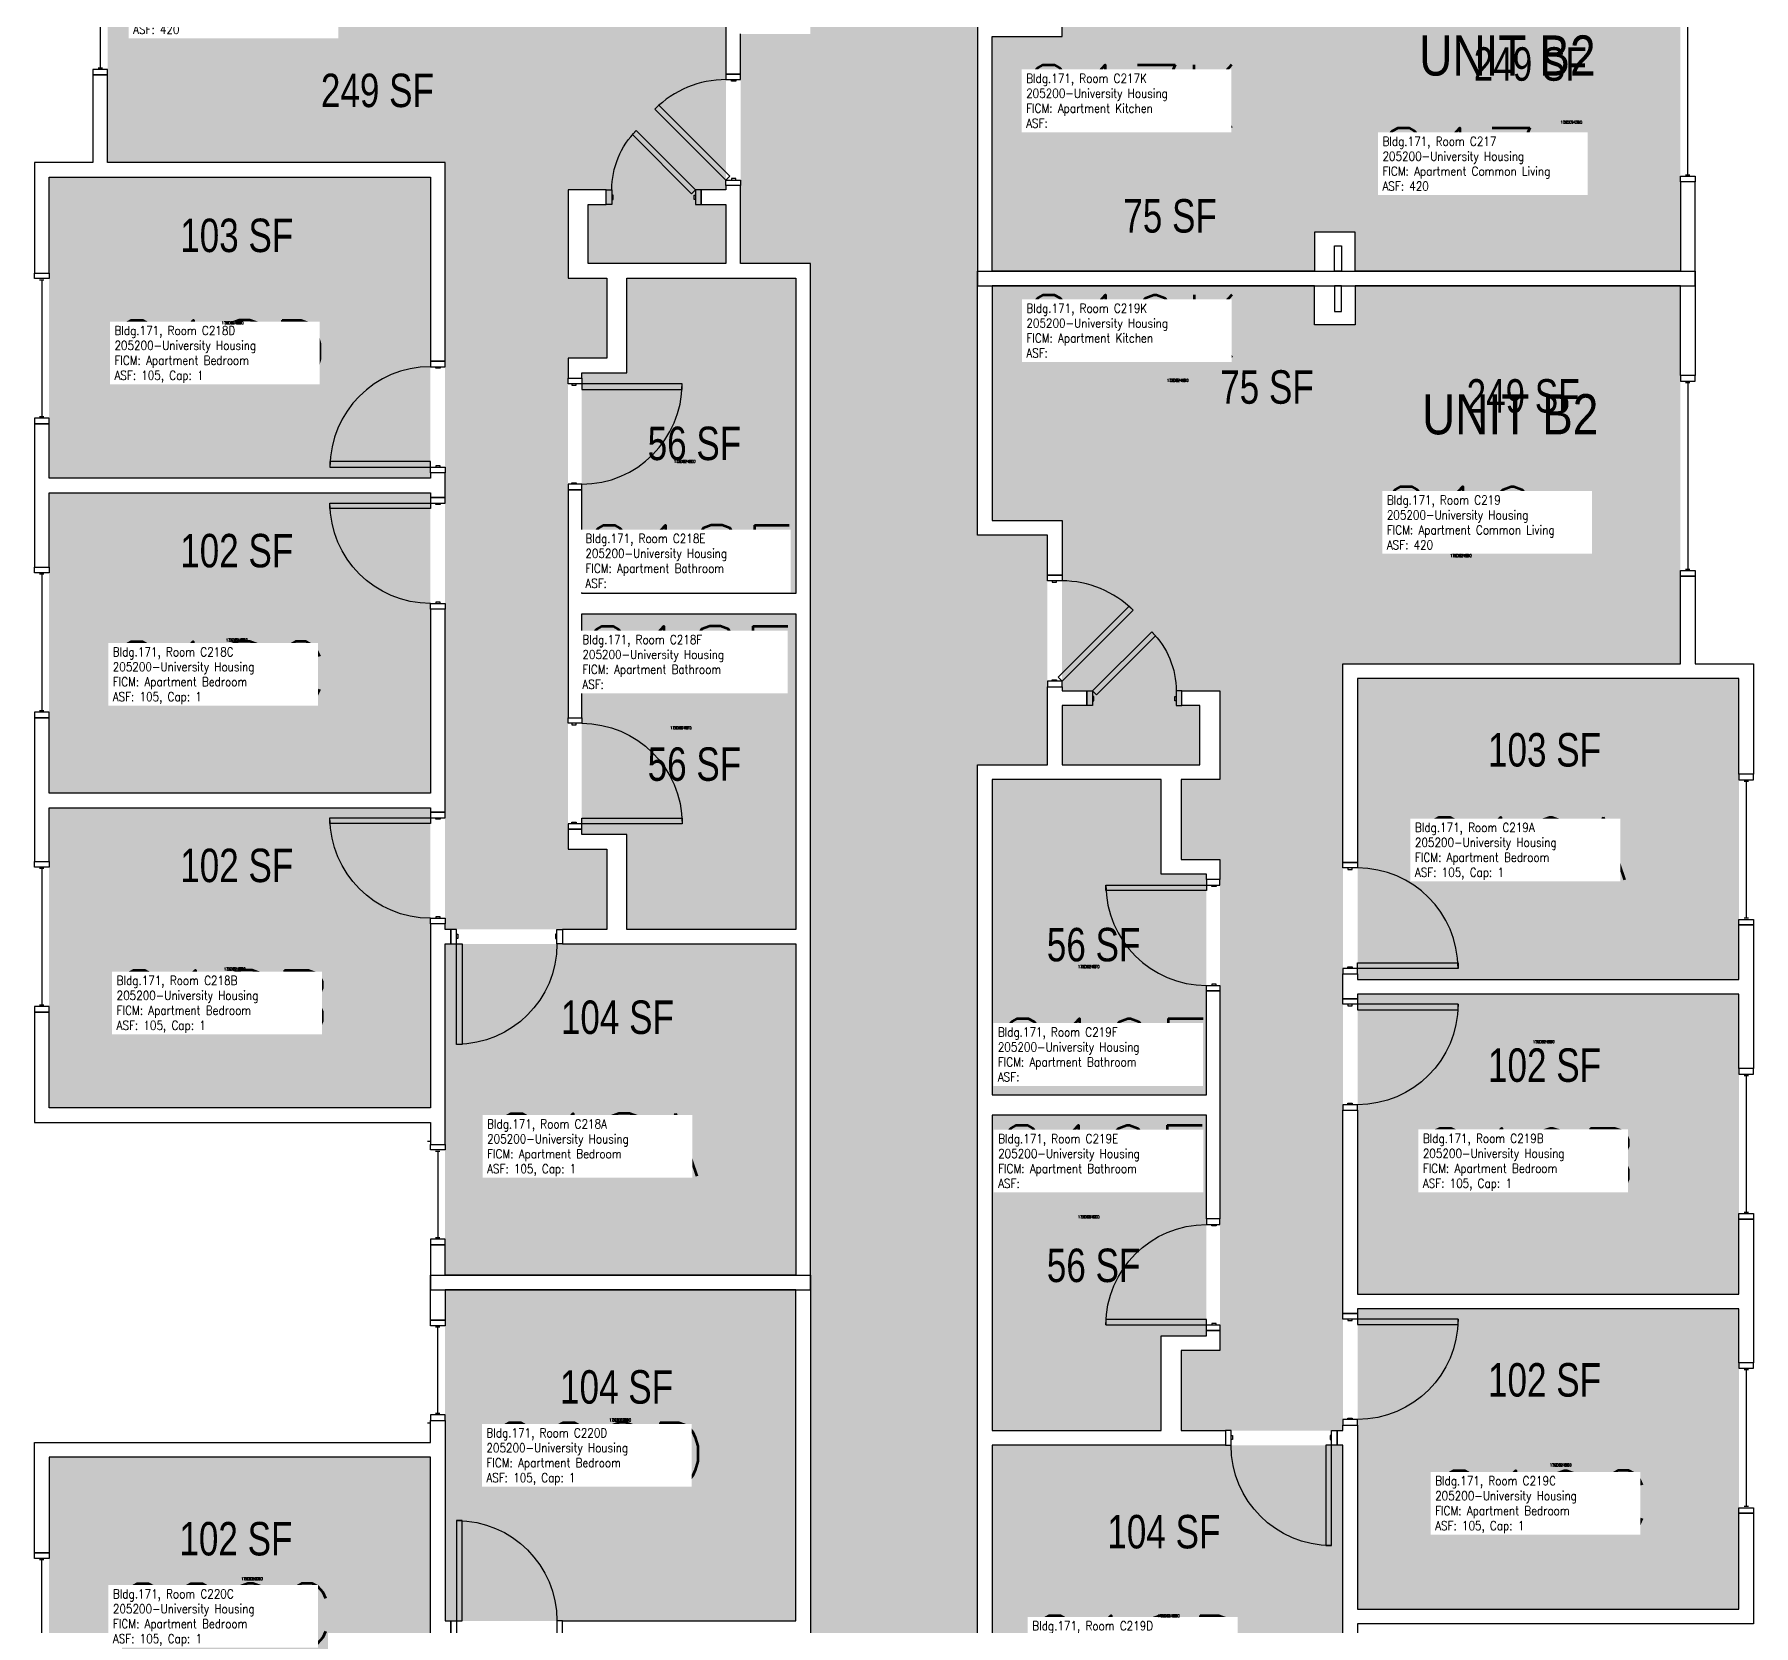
# Model space of a CAD drawing. Header units: inches. Extents: x 56 to 3925, y -1092 to 1472.
# Drawn here: x 3308 to 3925, y 444 to 1015 of the extents above; entities that cross this region are included whole.
import ezdxf
from ezdxf.enums import TextEntityAlignment as Align

# ---------------------------------------------------------------- set-up
doc = ezdxf.new("R2010")
doc.units = ezdxf.units.IN
doc.header["$LTSCALE"] = 48
doc.header["$MEASUREMENT"] = 0
for name, color, linetype in [('A-DOOR', 2, 'Continuous'), ('A-GLAZ', 1, 'Continuous'), ('A-IDEN-RNUM', 7, 'Continuous'), ('A-IDEN-SNUM', 4, 'Continuous'), ('A-IDEN-VNUM', 4, 'Continuous'), ('A-MISC', 1, 'Continuous'), ('A-WALL', 5, 'Continuous'), ('AREA-TEXT', 3, 'Continuous'), ('Rooms-Category-Color', 7, 'Continuous'), ('Rooms-College-Color', 7, 'Continuous'), ('Rooms-Department-Color', 7, 'Continuous'), ('Rooms-Division-Color', 7, 'Continuous'), ('Rooms-Information', 7, 'Continuous')]:
    doc.layers.add(name, color=color, linetype=linetype)
doc.styles.add('AREA', font='arial.ttf', dxfattribs={"width": 0.75, "height": 12})
doc.styles.add('ROOMSNUMBER', font='txt.shx', dxfattribs={"height": 0.03})
doc.styles.add('ROOMVNUMBER', font='simplex.shx', dxfattribs={"width": 0.85})
doc.styles.get("Standard").update_dxf_attribs({"font": 'ARIALN.TTF'})

msp = doc.modelspace()

# ---------------------------------------------------------------- hatches: boundary and pattern name
h = msp.add_hatch()
h.set_pattern_fill('ANSI31', color=256, angle=90, style=0)
h.set_pattern_definition([(135, (2935.29632, 505.40573), (-0.088388348, -0.088388348), [])])
h.paths.add_polyline_path([(3519.25, 836.88), (3519.25, 895.61), (3528.46, 895.61), (3528.46, 836.88)], flags=9)
h = msp.add_hatch()
h.set_pattern_fill('ANSI31', color=256, style=0)
h.set_pattern_definition([(45, (4297.48303, 325.65573), (0.088388348, -0.088388348), [])])
h.paths.add_polyline_path([(3713.53, 657.13), (3713.53, 715.86), (3704.32, 715.86), (3704.32, 657.13)], flags=9)
at = {"layer": 'Rooms-Category-Color', "true_color": 0x728ef3}
for points in [[(3781.76, 929.89), (3781.76, 1014.03), (3676.64, 1014.03), (3676.64, 1075.16), (3685.59, 1075.16), (3685.59, 1080.41), (3676.64, 1080.41), (3676.64, 1101.6), (3726.01, 1101.6), (3726.01, 1080.41), (3719.59, 1080.41), (3719.59, 1075.16), (3733.26, 1075.16), (3733.26, 1106.85), (3719.39, 1106.85), (3719.39, 1135.6), (3733.26, 1135.6), (3733.26, 1311.64), (3719.39, 1311.64), (3719.39, 1340.39), (3777.39, 1340.39), (3777.39, 1065.39), (3898.39, 1065.39), (3898.39, 929.89)], [(3451.01, 1104.39), (3451.01, 1020.24), (3556.14, 1020.24), (3556.14, 959.12), (3547.19, 959.12), (3547.19, 953.87), (3556.14, 953.87), (3556.14, 932.67), (3506.76, 932.67), (3506.76, 953.87), (3513.19, 953.87), (3513.19, 959.12), (3499.51, 959.12), (3499.51, 927.42), (3513.39, 927.42), (3513.39, 898.67), (3499.51, 898.67), (3499.51, 722.64), (3513.39, 722.64), (3513.39, 693.89), (3455.39, 693.89), (3455.39, 968.89), (3334.39, 968.89), (3334.39, 1104.39)], [(3651.64, 1014.03), (3781.76, 1014.03), (3781.76, 943.89), (3767.14, 943.89), (3767.14, 929.89), (3651.64, 929.89)], [(3313.39, 963.64), (3313.39, 855.64), (3450.14, 855.64), (3450.14, 963.64)], [(3581.14, 814.28), (3504.39, 814.28), (3504.39, 893.42), (3520.64, 893.42), (3520.64, 927.42), (3581.14, 927.42)], [(3651.64, 840.49), (3781.76, 840.49), (3781.76, 910.64), (3767.14, 910.64), (3767.14, 924.64), (3651.64, 924.64)], [(3781.76, 924.64), (3781.76, 840.49), (3676.64, 840.49), (3676.64, 779.37), (3685.59, 779.37), (3685.59, 774.12), (3676.64, 774.12), (3676.64, 752.92), (3726.01, 752.92), (3726.01, 774.12), (3719.59, 774.12), (3719.59, 779.37), (3733.26, 779.37), (3733.26, 747.67), (3719.39, 747.67), (3719.39, 718.92), (3733.26, 718.92), (3733.26, 542.89), (3719.39, 542.89), (3719.39, 514.14), (3777.39, 514.14), (3777.39, 789.14), (3898.39, 789.14), (3898.39, 924.64)], [(3450.14, 742.76), (3313.39, 742.76), (3313.39, 850.39), (3450.14, 850.39)], [(3581.14, 693.89), (3520.64, 693.89), (3520.64, 727.89), (3504.39, 727.89), (3504.39, 807.03), (3581.14, 807.03)], [(3919.39, 783.89), (3919.39, 675.89), (3782.64, 675.89), (3782.64, 783.89)], [(3651.64, 634.53), (3728.39, 634.53), (3728.39, 713.67), (3712.14, 713.67), (3712.14, 747.67), (3651.64, 747.67)], [(3450.14, 629.89), (3313.39, 629.89), (3313.39, 737.51), (3450.14, 737.51)], [(3581.14, 569.89), (3455.39, 569.89), (3455.39, 688.64), (3581.14, 688.64)], [(3919.39, 563.01), (3782.64, 563.01), (3782.64, 670.64), (3919.39, 670.64)], [(3651.64, 514.14), (3712.14, 514.14), (3712.14, 548.14), (3728.39, 548.14), (3728.39, 627.28), (3651.64, 627.28)], [(3581.14, 564.64), (3455.39, 564.64), (3455.39, 445.89), (3581.14, 445.89)], [(3782.64, 450.14), (3919.39, 450.14), (3919.39, 557.76), (3782.64, 557.76)], [(3651.64, 390.14), (3777.39, 390.14), (3777.39, 508.89), (3651.64, 508.89)], [(3450.14, 504.64), (3313.39, 504.64), (3313.39, 397.01), (3450.14, 397.01)]]:
    msp.add_hatch(color=171, dxfattribs=at).paths.add_polyline_path(points)
at = {"layer": 'Rooms-Category-Color', "true_color": 0xadadad}
msp.add_hatch(color=253, dxfattribs=at).paths.add_polyline_path([(3586.39, 1019.28), (3646.39, 1019.28), (3646.39, 835.24), (3671.39, 835.24), (3671.39, 752.92), (3646.39, 752.92), (3646.39, 22.1), (3671.39, 22.1), (3671.39, -60.22), (3646.39, -60.22), (3646.39, -248.61), (3586.39, -248.61), (3586.39, -215.61), (3587.01, -215.61), (3587.01, -44.24), (3586.39, -44.24), (3586.39, 119.53), (3561.39, 119.53), (3561.39, 201.85), (3586.39, 201.85), (3586.39, 932.67), (3561.39, 932.67), (3561.39, 1014.99), (3586.39, 1014.99)])
at = {"layer": 'Rooms-College-Color', "true_color": 0xadadad}
for points in [[(3781.76, 929.89), (3781.76, 1014.03), (3676.64, 1014.03), (3676.64, 1075.16), (3685.59, 1075.16), (3685.59, 1080.41), (3676.64, 1080.41), (3676.64, 1101.6), (3726.01, 1101.6), (3726.01, 1080.41), (3719.59, 1080.41), (3719.59, 1075.16), (3733.26, 1075.16), (3733.26, 1106.85), (3719.39, 1106.85), (3719.39, 1135.6), (3733.26, 1135.6), (3733.26, 1311.64), (3719.39, 1311.64), (3719.39, 1340.39), (3777.39, 1340.39), (3777.39, 1065.39), (3898.39, 1065.39), (3898.39, 929.89)], [(3451.01, 1104.39), (3451.01, 1020.24), (3556.14, 1020.24), (3556.14, 959.12), (3547.19, 959.12), (3547.19, 953.87), (3556.14, 953.87), (3556.14, 932.67), (3506.76, 932.67), (3506.76, 953.87), (3513.19, 953.87), (3513.19, 959.12), (3499.51, 959.12), (3499.51, 927.42), (3513.39, 927.42), (3513.39, 898.67), (3499.51, 898.67), (3499.51, 722.64), (3513.39, 722.64), (3513.39, 693.89), (3455.39, 693.89), (3455.39, 968.89), (3334.39, 968.89), (3334.39, 1104.39)], [(3586.39, 1019.28), (3646.39, 1019.28), (3646.39, 835.24), (3671.39, 835.24), (3671.39, 752.92), (3646.39, 752.92), (3646.39, 22.1), (3671.39, 22.1), (3671.39, -60.22), (3646.39, -60.22), (3646.39, -248.61), (3586.39, -248.61), (3586.39, -215.61), (3587.01, -215.61), (3587.01, -44.24), (3586.39, -44.24), (3586.39, 119.53), (3561.39, 119.53), (3561.39, 201.85), (3586.39, 201.85), (3586.39, 932.67), (3561.39, 932.67), (3561.39, 1014.99), (3586.39, 1014.99)], [(3651.64, 1014.03), (3781.76, 1014.03), (3781.76, 943.89), (3767.14, 943.89), (3767.14, 929.89), (3651.64, 929.89)], [(3313.39, 963.64), (3313.39, 855.64), (3450.14, 855.64), (3450.14, 963.64)], [(3581.14, 814.28), (3504.39, 814.28), (3504.39, 893.42), (3520.64, 893.42), (3520.64, 927.42), (3581.14, 927.42)], [(3651.64, 840.49), (3781.76, 840.49), (3781.76, 910.64), (3767.14, 910.64), (3767.14, 924.64), (3651.64, 924.64)], [(3781.76, 924.64), (3781.76, 840.49), (3676.64, 840.49), (3676.64, 779.37), (3685.59, 779.37), (3685.59, 774.12), (3676.64, 774.12), (3676.64, 752.92), (3726.01, 752.92), (3726.01, 774.12), (3719.59, 774.12), (3719.59, 779.37), (3733.26, 779.37), (3733.26, 747.67), (3719.39, 747.67), (3719.39, 718.92), (3733.26, 718.92), (3733.26, 542.89), (3719.39, 542.89), (3719.39, 514.14), (3777.39, 514.14), (3777.39, 789.14), (3898.39, 789.14), (3898.39, 924.64)], [(3450.14, 742.76), (3313.39, 742.76), (3313.39, 850.39), (3450.14, 850.39)], [(3581.14, 693.89), (3520.64, 693.89), (3520.64, 727.89), (3504.39, 727.89), (3504.39, 807.03), (3581.14, 807.03)], [(3919.39, 783.89), (3919.39, 675.89), (3782.64, 675.89), (3782.64, 783.89)], [(3651.64, 634.53), (3728.39, 634.53), (3728.39, 713.67), (3712.14, 713.67), (3712.14, 747.67), (3651.64, 747.67)], [(3450.14, 629.89), (3313.39, 629.89), (3313.39, 737.51), (3450.14, 737.51)], [(3581.14, 569.89), (3455.39, 569.89), (3455.39, 688.64), (3581.14, 688.64)], [(3919.39, 563.01), (3782.64, 563.01), (3782.64, 670.64), (3919.39, 670.64)], [(3651.64, 514.14), (3712.14, 514.14), (3712.14, 548.14), (3728.39, 548.14), (3728.39, 627.28), (3651.64, 627.28)], [(3581.14, 564.64), (3455.39, 564.64), (3455.39, 445.89), (3581.14, 445.89)], [(3782.64, 450.14), (3919.39, 450.14), (3919.39, 557.76), (3782.64, 557.76)], [(3651.64, 390.14), (3777.39, 390.14), (3777.39, 508.89), (3651.64, 508.89)], [(3450.14, 504.64), (3313.39, 504.64), (3313.39, 397.01), (3450.14, 397.01)]]:
    msp.add_hatch(color=253, dxfattribs=at).paths.add_polyline_path(points)
at = {"layer": 'Rooms-Department-Color', "true_color": 0x604aed}
for points in [[(3781.76, 929.89), (3781.76, 1014.03), (3676.64, 1014.03), (3676.64, 1075.16), (3685.59, 1075.16), (3685.59, 1080.41), (3676.64, 1080.41), (3676.64, 1101.6), (3726.01, 1101.6), (3726.01, 1080.41), (3719.59, 1080.41), (3719.59, 1075.16), (3733.26, 1075.16), (3733.26, 1106.85), (3719.39, 1106.85), (3719.39, 1135.6), (3733.26, 1135.6), (3733.26, 1311.64), (3719.39, 1311.64), (3719.39, 1340.39), (3777.39, 1340.39), (3777.39, 1065.39), (3898.39, 1065.39), (3898.39, 929.89)], [(3451.01, 1104.39), (3451.01, 1020.24), (3556.14, 1020.24), (3556.14, 959.12), (3547.19, 959.12), (3547.19, 953.87), (3556.14, 953.87), (3556.14, 932.67), (3506.76, 932.67), (3506.76, 953.87), (3513.19, 953.87), (3513.19, 959.12), (3499.51, 959.12), (3499.51, 927.42), (3513.39, 927.42), (3513.39, 898.67), (3499.51, 898.67), (3499.51, 722.64), (3513.39, 722.64), (3513.39, 693.89), (3455.39, 693.89), (3455.39, 968.89), (3334.39, 968.89), (3334.39, 1104.39)], [(3651.64, 1014.03), (3781.76, 1014.03), (3781.76, 943.89), (3767.14, 943.89), (3767.14, 929.89), (3651.64, 929.89)], [(3313.39, 963.64), (3313.39, 855.64), (3450.14, 855.64), (3450.14, 963.64)], [(3581.14, 814.28), (3504.39, 814.28), (3504.39, 893.42), (3520.64, 893.42), (3520.64, 927.42), (3581.14, 927.42)], [(3651.64, 840.49), (3781.76, 840.49), (3781.76, 910.64), (3767.14, 910.64), (3767.14, 924.64), (3651.64, 924.64)], [(3781.76, 924.64), (3781.76, 840.49), (3676.64, 840.49), (3676.64, 779.37), (3685.59, 779.37), (3685.59, 774.12), (3676.64, 774.12), (3676.64, 752.92), (3726.01, 752.92), (3726.01, 774.12), (3719.59, 774.12), (3719.59, 779.37), (3733.26, 779.37), (3733.26, 747.67), (3719.39, 747.67), (3719.39, 718.92), (3733.26, 718.92), (3733.26, 542.89), (3719.39, 542.89), (3719.39, 514.14), (3777.39, 514.14), (3777.39, 789.14), (3898.39, 789.14), (3898.39, 924.64)], [(3450.14, 742.76), (3313.39, 742.76), (3313.39, 850.39), (3450.14, 850.39)], [(3581.14, 693.89), (3520.64, 693.89), (3520.64, 727.89), (3504.39, 727.89), (3504.39, 807.03), (3581.14, 807.03)], [(3919.39, 783.89), (3919.39, 675.89), (3782.64, 675.89), (3782.64, 783.89)], [(3651.64, 634.53), (3728.39, 634.53), (3728.39, 713.67), (3712.14, 713.67), (3712.14, 747.67), (3651.64, 747.67)], [(3450.14, 629.89), (3313.39, 629.89), (3313.39, 737.51), (3450.14, 737.51)], [(3581.14, 569.89), (3455.39, 569.89), (3455.39, 688.64), (3581.14, 688.64)], [(3919.39, 563.01), (3782.64, 563.01), (3782.64, 670.64), (3919.39, 670.64)], [(3651.64, 514.14), (3712.14, 514.14), (3712.14, 548.14), (3728.39, 548.14), (3728.39, 627.28), (3651.64, 627.28)], [(3581.14, 564.64), (3455.39, 564.64), (3455.39, 445.89), (3581.14, 445.89)], [(3782.64, 450.14), (3919.39, 450.14), (3919.39, 557.76), (3782.64, 557.76)], [(3651.64, 390.14), (3777.39, 390.14), (3777.39, 508.89), (3651.64, 508.89)], [(3450.14, 504.64), (3313.39, 504.64), (3313.39, 397.01), (3450.14, 397.01)]]:
    msp.add_hatch(color=173, dxfattribs=at).paths.add_polyline_path(points)
at = {"layer": 'Rooms-Department-Color', "true_color": 0xacacac}
msp.add_hatch(color=253, dxfattribs=at).paths.add_polyline_path([(3586.39, 1019.28), (3646.39, 1019.28), (3646.39, 835.24), (3671.39, 835.24), (3671.39, 752.92), (3646.39, 752.92), (3646.39, 22.1), (3671.39, 22.1), (3671.39, -60.22), (3646.39, -60.22), (3646.39, -248.61), (3586.39, -248.61), (3586.39, -215.61), (3587.01, -215.61), (3587.01, -44.24), (3586.39, -44.24), (3586.39, 119.53), (3561.39, 119.53), (3561.39, 201.85), (3586.39, 201.85), (3586.39, 932.67), (3561.39, 932.67), (3561.39, 1014.99), (3586.39, 1014.99)])
at = {"layer": 'Rooms-Division-Color', "true_color": 0x604aed}
for points in [[(3781.76, 929.89), (3781.76, 1014.03), (3676.64, 1014.03), (3676.64, 1075.16), (3685.59, 1075.16), (3685.59, 1080.41), (3676.64, 1080.41), (3676.64, 1101.6), (3726.01, 1101.6), (3726.01, 1080.41), (3719.59, 1080.41), (3719.59, 1075.16), (3733.26, 1075.16), (3733.26, 1106.85), (3719.39, 1106.85), (3719.39, 1135.6), (3733.26, 1135.6), (3733.26, 1311.64), (3719.39, 1311.64), (3719.39, 1340.39), (3777.39, 1340.39), (3777.39, 1065.39), (3898.39, 1065.39), (3898.39, 929.89)], [(3451.01, 1104.39), (3451.01, 1020.24), (3556.14, 1020.24), (3556.14, 959.12), (3547.19, 959.12), (3547.19, 953.87), (3556.14, 953.87), (3556.14, 932.67), (3506.76, 932.67), (3506.76, 953.87), (3513.19, 953.87), (3513.19, 959.12), (3499.51, 959.12), (3499.51, 927.42), (3513.39, 927.42), (3513.39, 898.67), (3499.51, 898.67), (3499.51, 722.64), (3513.39, 722.64), (3513.39, 693.89), (3455.39, 693.89), (3455.39, 968.89), (3334.39, 968.89), (3334.39, 1104.39)], [(3651.64, 1014.03), (3781.76, 1014.03), (3781.76, 943.89), (3767.14, 943.89), (3767.14, 929.89), (3651.64, 929.89)], [(3313.39, 963.64), (3313.39, 855.64), (3450.14, 855.64), (3450.14, 963.64)], [(3581.14, 814.28), (3504.39, 814.28), (3504.39, 893.42), (3520.64, 893.42), (3520.64, 927.42), (3581.14, 927.42)], [(3651.64, 840.49), (3781.76, 840.49), (3781.76, 910.64), (3767.14, 910.64), (3767.14, 924.64), (3651.64, 924.64)], [(3781.76, 924.64), (3781.76, 840.49), (3676.64, 840.49), (3676.64, 779.37), (3685.59, 779.37), (3685.59, 774.12), (3676.64, 774.12), (3676.64, 752.92), (3726.01, 752.92), (3726.01, 774.12), (3719.59, 774.12), (3719.59, 779.37), (3733.26, 779.37), (3733.26, 747.67), (3719.39, 747.67), (3719.39, 718.92), (3733.26, 718.92), (3733.26, 542.89), (3719.39, 542.89), (3719.39, 514.14), (3777.39, 514.14), (3777.39, 789.14), (3898.39, 789.14), (3898.39, 924.64)], [(3450.14, 742.76), (3313.39, 742.76), (3313.39, 850.39), (3450.14, 850.39)], [(3581.14, 693.89), (3520.64, 693.89), (3520.64, 727.89), (3504.39, 727.89), (3504.39, 807.03), (3581.14, 807.03)], [(3919.39, 783.89), (3919.39, 675.89), (3782.64, 675.89), (3782.64, 783.89)], [(3651.64, 634.53), (3728.39, 634.53), (3728.39, 713.67), (3712.14, 713.67), (3712.14, 747.67), (3651.64, 747.67)], [(3450.14, 629.89), (3313.39, 629.89), (3313.39, 737.51), (3450.14, 737.51)], [(3581.14, 569.89), (3455.39, 569.89), (3455.39, 688.64), (3581.14, 688.64)], [(3919.39, 563.01), (3782.64, 563.01), (3782.64, 670.64), (3919.39, 670.64)], [(3651.64, 514.14), (3712.14, 514.14), (3712.14, 548.14), (3728.39, 548.14), (3728.39, 627.28), (3651.64, 627.28)], [(3581.14, 564.64), (3455.39, 564.64), (3455.39, 445.89), (3581.14, 445.89)], [(3782.64, 450.14), (3919.39, 450.14), (3919.39, 557.76), (3782.64, 557.76)], [(3651.64, 390.14), (3777.39, 390.14), (3777.39, 508.89), (3651.64, 508.89)], [(3450.14, 504.64), (3313.39, 504.64), (3313.39, 397.01), (3450.14, 397.01)]]:
    msp.add_hatch(color=173, dxfattribs=at).paths.add_polyline_path(points)
at = {"layer": 'Rooms-Division-Color', "true_color": 0xadadad}
msp.add_hatch(color=253, dxfattribs=at).paths.add_polyline_path([(3586.39, 1019.28), (3646.39, 1019.28), (3646.39, 835.24), (3671.39, 835.24), (3671.39, 752.92), (3646.39, 752.92), (3646.39, 22.1), (3671.39, 22.1), (3671.39, -60.22), (3646.39, -60.22), (3646.39, -248.61), (3586.39, -248.61), (3586.39, -215.61), (3587.01, -215.61), (3587.01, -44.24), (3586.39, -44.24), (3586.39, 119.53), (3561.39, 119.53), (3561.39, 201.85), (3586.39, 201.85), (3586.39, 932.67), (3561.39, 932.67), (3561.39, 1014.99), (3586.39, 1014.99)])

# ---------------------------------------------------------------- linework, layer by layer
at = {"layer": 'A-DOOR'}
for points in [[(3561.39, 998.61), (3561.39, 1000.61), (3556.14, 1000.61), (3556.14, 998.61)], [(3559.64, 998.61), (3559.64, 998.11), (3558.14, 998.11), (3558.14, 998.61)], [(3556.14, 962.61), (3557.55, 964.02), (3532.1, 989.48), (3530.68, 988.06)], [(3545.19, 959.12), (3543.78, 957.7), (3522.56, 978.92), (3523.98, 980.33)], [(3561.39, 962.61), (3561.39, 960.61), (3556.14, 960.61), (3556.14, 962.61)], [(3559.64, 962.61), (3559.64, 963.11), (3558.14, 963.11), (3558.14, 962.61)], [(3515.19, 953.87), (3513.19, 953.87), (3513.19, 959.12), (3515.19, 959.12)], [(3515.19, 955.62), (3515.69, 955.62), (3515.69, 957.12), (3515.19, 957.12)], [(3545.19, 955.62), (3544.69, 955.62), (3544.69, 957.12), (3545.19, 957.12)], [(3545.19, 953.87), (3547.19, 953.87), (3547.19, 959.12), (3545.19, 959.12)], [(3455.39, 895.64), (3455.39, 897.64), (3450.14, 897.64), (3450.14, 895.64)], [(3453.64, 895.64), (3453.64, 895.14), (3452.14, 895.14), (3452.14, 895.64)], [(3499.51, 889.53), (3499.51, 891.53), (3504.39, 891.53), (3504.39, 889.53)], [(3500.89, 889.53), (3500.89, 889.03), (3502.39, 889.03), (3502.39, 889.53)], [(3504.39, 889.53), (3504.39, 887.53), (3540.39, 887.53), (3540.39, 889.53)], [(3450.14, 859.64), (3450.14, 861.64), (3414.14, 861.64), (3414.14, 859.64)], [(3455.39, 859.64), (3455.39, 857.64), (3450.14, 857.64), (3450.14, 859.64)], [(3453.64, 859.64), (3453.64, 860.14), (3452.14, 860.14), (3452.14, 859.64)], [(3499.51, 853.53), (3499.51, 851.53), (3504.39, 851.53), (3504.39, 853.53)], [(3500.89, 853.53), (3500.89, 854.03), (3502.39, 854.03), (3502.39, 853.53)], [(3450.14, 846.76), (3450.14, 844.76), (3414.14, 844.76), (3414.14, 846.76)], [(3455.39, 846.76), (3455.39, 848.76), (3450.14, 848.76), (3450.14, 846.76)], [(3453.64, 846.76), (3453.64, 846.26), (3452.14, 846.26), (3452.14, 846.76)], [(3671.39, 818.86), (3671.39, 820.86), (3676.64, 820.86), (3676.64, 818.86)], [(3673.14, 818.86), (3673.14, 818.36), (3674.64, 818.36), (3674.64, 818.86)], [(3455.39, 810.76), (3455.39, 808.76), (3450.14, 808.76), (3450.14, 810.76)], [(3453.64, 810.76), (3453.64, 811.26), (3452.14, 811.26), (3452.14, 810.76)], [(3676.64, 782.86), (3675.23, 784.27), (3700.68, 809.73), (3702.1, 808.31)], [(3687.59, 779.37), (3689, 777.95), (3710.22, 799.17), (3708.8, 800.58)], [(3673.14, 782.86), (3673.14, 783.36), (3674.64, 783.36), (3674.64, 782.86)], [(3671.39, 782.86), (3671.39, 780.86), (3676.64, 780.86), (3676.64, 782.86)], [(3687.59, 774.12), (3685.59, 774.12), (3685.59, 779.37), (3687.59, 779.37)], [(3687.59, 775.87), (3688.09, 775.87), (3688.09, 777.37), (3687.59, 777.37)], [(3717.59, 775.87), (3717.09, 775.87), (3717.09, 777.37), (3717.59, 777.37)], [(3717.59, 774.12), (3719.59, 774.12), (3719.59, 779.37), (3717.59, 779.37)], [(3499.51, 767.78), (3499.51, 769.78), (3504.39, 769.78), (3504.39, 767.78)], [(3500.89, 767.78), (3500.89, 767.28), (3502.39, 767.28), (3502.39, 767.78)], [(3450.14, 733.89), (3450.14, 731.89), (3414.14, 731.89), (3414.14, 733.89)], [(3455.39, 733.89), (3455.39, 735.89), (3450.14, 735.89), (3450.14, 733.89)], [(3453.64, 733.89), (3453.64, 733.39), (3452.14, 733.39), (3452.14, 733.89)], [(3504.39, 731.78), (3504.39, 733.78), (3540.39, 733.78), (3540.39, 731.78)], [(3499.51, 731.78), (3499.51, 729.78), (3504.39, 729.78), (3504.39, 731.78)], [(3500.89, 731.78), (3500.89, 732.28), (3502.39, 732.28), (3502.39, 731.78)], [(3777.39, 715.89), (3777.39, 717.89), (3782.64, 717.89), (3782.64, 715.89)], [(3779.14, 715.89), (3779.14, 715.39), (3780.64, 715.39), (3780.64, 715.89)], [(3728.39, 709.78), (3728.39, 707.78), (3692.39, 707.78), (3692.39, 709.78)], [(3733.26, 709.78), (3733.26, 711.78), (3728.39, 711.78), (3728.39, 709.78)], [(3731.89, 709.78), (3731.89, 709.28), (3730.39, 709.28), (3730.39, 709.78)], [(3455.39, 697.89), (3455.39, 695.89), (3450.14, 695.89), (3450.14, 697.89)], [(3453.64, 697.89), (3453.64, 698.39), (3452.14, 698.39), (3452.14, 697.89)], [(3459.51, 693.89), (3457.51, 693.89), (3457.51, 688.64), (3459.51, 688.64)], [(3459.51, 692.14), (3460.01, 692.14), (3460.01, 690.64), (3459.51, 690.64)], [(3495.51, 692.14), (3495.01, 692.14), (3495.01, 690.64), (3495.51, 690.64)], [(3495.51, 693.89), (3497.51, 693.89), (3497.51, 688.64), (3495.51, 688.64)], [(3459.51, 688.64), (3461.51, 688.64), (3461.51, 652.64), (3459.51, 652.64)], [(3777.39, 679.89), (3777.39, 677.89), (3782.64, 677.89), (3782.64, 679.89)], [(3779.14, 679.89), (3779.14, 680.39), (3780.64, 680.39), (3780.64, 679.89)], [(3782.64, 679.89), (3782.64, 681.89), (3818.64, 681.89), (3818.64, 679.89)], [(3733.26, 673.78), (3733.26, 671.78), (3728.39, 671.78), (3728.39, 673.78)], [(3731.89, 673.78), (3731.89, 674.28), (3730.39, 674.28), (3730.39, 673.78)], [(3777.39, 667.01), (3777.39, 669.01), (3782.64, 669.01), (3782.64, 667.01)], [(3779.14, 667.01), (3779.14, 666.51), (3780.64, 666.51), (3780.64, 667.01)], [(3782.64, 667.01), (3782.64, 665.01), (3818.64, 665.01), (3818.64, 667.01)], [(3777.39, 631.01), (3777.39, 629.01), (3782.64, 629.01), (3782.64, 631.01)], [(3779.14, 631.01), (3779.14, 631.51), (3780.64, 631.51), (3780.64, 631.01)], [(3733.26, 588.03), (3733.26, 590.03), (3728.39, 590.03), (3728.39, 588.03)], [(3731.89, 588.03), (3731.89, 587.53), (3730.39, 587.53), (3730.39, 588.03)], [(3777.39, 554.14), (3777.39, 556.14), (3782.64, 556.14), (3782.64, 554.14)], [(3728.39, 552.03), (3728.39, 554.03), (3692.39, 554.03), (3692.39, 552.03)], [(3733.26, 552.03), (3733.26, 550.03), (3728.39, 550.03), (3728.39, 552.03)], [(3731.89, 552.03), (3731.89, 552.53), (3730.39, 552.53), (3730.39, 552.03)], [(3779.14, 554.14), (3779.14, 553.64), (3780.64, 553.64), (3780.64, 554.14)], [(3782.64, 554.14), (3782.64, 552.14), (3818.64, 552.14), (3818.64, 554.14)], [(3777.39, 518.14), (3777.39, 516.14), (3782.64, 516.14), (3782.64, 518.14)], [(3779.14, 518.14), (3779.14, 518.64), (3780.64, 518.64), (3780.64, 518.14)], [(3737.27, 514.14), (3735.27, 514.14), (3735.27, 508.89), (3737.27, 508.89)], [(3737.27, 512.39), (3737.77, 512.39), (3737.77, 510.89), (3737.27, 510.89)], [(3773.27, 512.39), (3772.77, 512.39), (3772.77, 510.89), (3773.27, 510.89)], [(3773.27, 514.14), (3775.27, 514.14), (3775.27, 508.89), (3773.27, 508.89)], [(3773.27, 508.89), (3771.27, 508.89), (3771.27, 472.89), (3773.27, 472.89)], [(3459.51, 445.89), (3461.51, 445.89), (3461.51, 481.89), (3459.51, 481.89)], [(3459.51, 440.64), (3457.51, 440.64), (3457.51, 445.89), (3459.51, 445.89)], [(3495.51, 440.64), (3497.51, 440.64), (3497.51, 445.89), (3495.51, 445.89)]]:
    msp.add_lwpolyline(points, close=True, dxfattribs=at)
for centre, start, end in [((3556.14, 962.61), 90, 135), ((3450.14, 859.64), 90, 180), ((3504.39, 889.53), 270, 0), ((3676.64, 782.86), 45, 90), ((3782.64, 679.89), 0, 90), ((3728.39, 709.78), 180, 270)]:
    msp.add_arc(centre, 36, start, end, dxfattribs=at)
at = {"layer": 'A-DOOR', "extrusion": (0, 0, -1)}
for centre, radius, start, end in [((-3545.19, 959.12), 30, 0, 45), ((-3450.14, 846.76), 36, 270, 0), ((-3687.59, 779.37), 30, 135, 180), ((-3504.39, 731.78), 36, 90, 180), ((-3450.14, 733.89), 36, 270, 0), ((-3459.51, 688.64), 36, 180, 270), ((-3782.64, 667.01), 36, 180, 270), ((-3728.39, 552.03), 36, 0, 90), ((-3782.64, 554.14), 36, 180, 270), ((-3773.27, 508.89), 36, 270, 0), ((-3459.51, 445.89), 36, 90, 180)]:
    msp.add_arc(centre, radius, start, end, dxfattribs=at)
at = {"layer": 'A-GLAZ'}
for p, q in [((3331.76, 1069.77), (3331.76, 1002.77)), ((3901.01, 964.5), (3901.01, 1031.5)), ((3332.51, 1002.77), (3331.01, 1002.77)), ((3900.26, 964.5), (3901.76, 964.5)), ((3311.51, 926.73), (3310.01, 926.73)), ((3310.76, 926.73), (3310.76, 877.73)), ((3900.26, 890.02), (3901.76, 890.02)), ((3901.01, 890.02), (3901.01, 823.02)), ((3311.51, 877.73), (3310.01, 877.73)), ((3311.51, 821.26), (3310.01, 821.26)), ((3310.76, 821.26), (3310.76, 772.26)), ((3900.26, 823.02), (3901.76, 823.02)), ((3311.51, 772.26), (3310.01, 772.26)), ((3921.26, 746.98), (3922.76, 746.98)), ((3922.01, 746.98), (3922.01, 697.98)), ((3311.51, 715.74), (3310.01, 715.74)), ((3310.76, 715.74), (3310.76, 666.74)), ((3921.26, 697.98), (3922.76, 697.98)), ((3311.51, 666.74), (3310.01, 666.74)), ((3921.26, 641.51), (3922.76, 641.51)), ((3922.01, 641.51), (3922.01, 592.51)), ((3450.14, 617.77), (3449.14, 617.77)), ((3453.51, 614.27), (3452.01, 614.27)), ((3452.76, 614.27), (3452.76, 583.27)), ((3921.26, 592.51), (3922.76, 592.51)), ((3453.51, 583.27), (3452.01, 583.27)), ((3453.51, 551.26), (3452.01, 551.26)), ((3452.76, 520.26), (3452.76, 551.26)), ((3921.26, 535.99), (3922.76, 535.99)), ((3922.01, 535.99), (3922.01, 486.99)), ((3453.51, 520.26), (3452.01, 520.26)), ((3450.14, 516.76), (3449.14, 516.76)), ((3921.26, 486.99), (3922.76, 486.99)), ((3311.51, 467.79), (3310.01, 467.79)), ((3310.76, 418.79), (3310.76, 467.79))]:
    msp.add_line(p, q, dxfattribs=at)
for points in [[(3329.14, 1002.27), (3329.14, 1000.27), (3334.39, 1000.27), (3334.39, 1002.27)], [(3903.64, 964), (3903.64, 962), (3898.39, 962), (3898.39, 964)], [(3308.14, 927.23), (3308.14, 929.23), (3313.39, 929.23), (3313.39, 927.23)], [(3903.64, 890.52), (3903.64, 892.52), (3898.39, 892.52), (3898.39, 890.52)], [(3308.14, 877.23), (3308.14, 875.23), (3313.39, 875.23), (3313.39, 877.23)], [(3308.14, 821.76), (3308.14, 823.76), (3313.39, 823.76), (3313.39, 821.76)], [(3903.64, 822.52), (3903.64, 820.52), (3898.39, 820.52), (3898.39, 822.52)], [(3308.14, 771.76), (3308.14, 769.76), (3313.39, 769.76), (3313.39, 771.76)], [(3924.64, 747.48), (3924.64, 749.48), (3919.39, 749.48), (3919.39, 747.48)], [(3308.14, 716.24), (3308.14, 718.24), (3313.39, 718.24), (3313.39, 716.24)], [(3924.64, 697.48), (3924.64, 695.48), (3919.39, 695.48), (3919.39, 697.48)], [(3308.14, 666.24), (3308.14, 664.24), (3313.39, 664.24), (3313.39, 666.24)], [(3924.64, 642.01), (3924.64, 644.01), (3919.39, 644.01), (3919.39, 642.01)], [(3450.14, 614.77), (3450.14, 616.77), (3455.39, 616.77), (3455.39, 614.77)], [(3924.64, 592.01), (3924.64, 590.01), (3919.39, 590.01), (3919.39, 592.01)], [(3450.14, 582.77), (3450.14, 580.77), (3455.39, 580.77), (3455.39, 582.77)], [(3450.14, 551.76), (3450.14, 553.76), (3455.39, 553.76), (3455.39, 551.76)], [(3924.64, 536.49), (3924.64, 538.49), (3919.39, 538.49), (3919.39, 536.49)], [(3450.14, 519.76), (3450.14, 517.76), (3455.39, 517.76), (3455.39, 519.76)], [(3924.64, 486.49), (3924.64, 484.49), (3919.39, 484.49), (3919.39, 486.49)], [(3308.14, 468.29), (3308.14, 470.29), (3313.39, 470.29), (3313.39, 468.29)]]:
    msp.add_lwpolyline(points, close=True, dxfattribs=at)
at = {"layer": 'A-WALL'}
for p, q in [((3676.64, 1014.03), (3676.64, 1033.67)), ((3556.14, 1020.24), (3556.14, 1000.61)), ((3646.39, 1019.28), (3646.39, 924.64)), ((3561.39, 1000.61), (3561.39, 1014.99)), ((3651.64, 929.89), (3651.64, 1014.03)), ((3651.64, 1014.03), (3676.64, 1014.03)), ((3329.14, 1000.27), (3329.14, 968.89)), ((3334.39, 1000.27), (3329.14, 1000.27)), ((3334.39, 968.89), (3334.39, 1000.27)), ((3556.14, 1000.61), (3561.39, 1000.61)), ((3308.14, 968.89), (3308.14, 929.23)), ((3329.14, 968.89), (3308.14, 968.89)), ((3455.39, 968.89), (3334.39, 968.89)), ((3455.39, 897.64), (3455.39, 968.89)), ((3313.39, 929.23), (3313.39, 963.64)), ((3313.39, 963.64), (3450.14, 963.64)), ((3450.14, 963.64), (3450.14, 897.64)), ((3903.64, 962), (3898.39, 962)), ((3898.39, 962), (3898.39, 929.89)), ((3903.64, 924.64), (3903.64, 962)), ((3499.51, 959.12), (3499.51, 927.42)), ((3513.19, 959.12), (3499.51, 959.12)), ((3513.19, 953.87), (3513.19, 959.12)), ((3556.14, 959.12), (3547.19, 959.12)), ((3547.19, 959.12), (3547.19, 953.87)), ((3556.14, 960.61), (3556.14, 959.12)), ((3561.39, 960.61), (3556.14, 960.61)), ((3561.39, 932.67), (3561.39, 960.61)), ((3506.76, 932.67), (3506.76, 953.87)), ((3506.76, 953.87), (3513.19, 953.87)), ((3547.19, 953.87), (3556.14, 953.87)), ((3556.14, 953.87), (3556.14, 932.67)), ((3767.14, 943.89), (3767.14, 929.89)), ((3781.76, 943.89), (3767.14, 943.89)), ((3781.76, 929.89), (3781.76, 943.89)), ((3774.39, 929.89), (3774.39, 939.01)), ((3774.39, 939.01), (3776.89, 939.01)), ((3776.89, 939.01), (3776.89, 929.89)), ((3556.14, 932.67), (3506.76, 932.67)), ((3586.39, 932.67), (3561.39, 932.67)), ((3586.39, 693.26), (3586.39, 932.67)), ((3308.14, 929.23), (3313.39, 929.23)), ((3499.51, 927.42), (3513.39, 927.42)), ((3513.39, 927.42), (3513.39, 898.67)), ((3520.64, 893.42), (3520.64, 927.42)), ((3520.64, 927.42), (3581.14, 927.42)), ((3581.14, 927.42), (3581.14, 814.28)), ((3646.39, 835.24), (3646.39, 929.89)), ((3646.39, 929.89), (3903.64, 929.89)), ((3767.14, 929.89), (3651.64, 929.89)), ((3776.89, 929.89), (3774.39, 929.89)), ((3898.39, 929.89), (3781.76, 929.89)), ((3903.64, 929.89), (3903.64, 892.52)), ((3646.39, 924.64), (3903.64, 924.64)), ((3651.64, 924.64), (3651.64, 840.49)), ((3767.14, 924.64), (3651.64, 924.64)), ((3767.14, 910.64), (3767.14, 924.64)), ((3776.89, 924.64), (3774.39, 924.64)), ((3774.39, 924.64), (3774.39, 915.51)), ((3776.89, 915.51), (3776.89, 924.64)), ((3898.39, 924.64), (3781.76, 924.64)), ((3781.76, 924.64), (3781.76, 910.64)), ((3898.39, 892.52), (3898.39, 924.64)), ((3774.39, 915.51), (3776.89, 915.51)), ((3781.76, 910.64), (3767.14, 910.64)), ((3450.14, 897.64), (3455.39, 897.64)), ((3499.51, 898.67), (3499.51, 891.53)), ((3513.39, 898.67), (3499.51, 898.67)), ((3499.51, 891.53), (3504.39, 891.53)), ((3504.39, 891.53), (3504.39, 893.42)), ((3504.39, 893.42), (3520.64, 893.42)), ((3903.64, 892.52), (3898.39, 892.52)), ((3308.14, 875.23), (3308.14, 823.76)), ((3313.39, 875.23), (3308.14, 875.23)), ((3313.39, 855.64), (3313.39, 875.23)), ((3450.14, 857.64), (3450.14, 855.64)), ((3455.39, 857.64), (3450.14, 857.64)), ((3455.39, 848.76), (3455.39, 857.64)), ((3450.14, 855.64), (3313.39, 855.64)), ((3499.51, 851.53), (3499.51, 769.78)), ((3504.39, 851.53), (3499.51, 851.53)), ((3504.39, 814.28), (3504.39, 851.53)), ((3313.39, 823.76), (3313.39, 850.39)), ((3313.39, 850.39), (3450.14, 850.39)), ((3450.14, 850.39), (3450.14, 848.76)), ((3450.14, 848.76), (3455.39, 848.76)), ((3651.64, 840.49), (3676.64, 840.49)), ((3676.64, 840.49), (3676.64, 820.86)), ((3671.39, 835.24), (3646.39, 835.24)), ((3671.39, 820.86), (3671.39, 835.24)), ((3308.14, 823.76), (3313.39, 823.76)), ((3676.64, 820.86), (3671.39, 820.86)), ((3898.39, 789.14), (3898.39, 820.52)), ((3898.39, 820.52), (3903.64, 820.52)), ((3903.64, 820.52), (3903.64, 789.14)), ((3581.14, 814.28), (3504.39, 814.28)), ((3450.14, 808.76), (3450.14, 742.76)), ((3455.39, 808.76), (3450.14, 808.76)), ((3455.39, 735.89), (3455.39, 808.76)), ((3504.39, 769.78), (3504.39, 807.03)), ((3504.39, 807.03), (3581.14, 807.03)), ((3581.14, 807.03), (3581.14, 693.89)), ((3777.39, 789.14), (3898.39, 789.14)), ((3777.39, 717.89), (3777.39, 789.14)), ((3903.64, 789.14), (3924.64, 789.14)), ((3924.64, 789.14), (3924.64, 749.48)), ((3919.39, 783.89), (3782.64, 783.89)), ((3782.64, 783.89), (3782.64, 717.89)), ((3919.39, 749.48), (3919.39, 783.89)), ((3671.39, 752.92), (3671.39, 780.86)), ((3671.39, 780.86), (3676.64, 780.86)), ((3676.64, 780.86), (3676.64, 779.37)), ((3676.64, 779.37), (3685.59, 779.37)), ((3685.59, 779.37), (3685.59, 774.12)), ((3719.59, 779.37), (3733.26, 779.37)), ((3719.59, 774.12), (3719.59, 779.37)), ((3733.26, 779.37), (3733.26, 747.67)), ((3685.59, 774.12), (3676.64, 774.12)), ((3676.64, 774.12), (3676.64, 752.92)), ((3726.01, 774.12), (3719.59, 774.12)), ((3726.01, 752.92), (3726.01, 774.12)), ((3313.39, 769.76), (3308.14, 769.76)), ((3308.14, 769.76), (3308.14, 718.24)), ((3313.39, 742.76), (3313.39, 769.76)), ((3499.51, 769.78), (3504.39, 769.78)), ((3646.39, 513.51), (3646.39, 752.92)), ((3646.39, 752.92), (3671.39, 752.92)), ((3676.64, 752.92), (3726.01, 752.92)), ((3651.64, 747.67), (3651.64, 634.53)), ((3712.14, 747.67), (3651.64, 747.67)), ((3712.14, 713.67), (3712.14, 747.67)), ((3719.39, 747.67), (3719.39, 718.92)), ((3733.26, 747.67), (3719.39, 747.67)), ((3924.64, 749.48), (3919.39, 749.48)), ((3450.14, 742.76), (3313.39, 742.76)), ((3313.39, 737.51), (3450.14, 737.51)), ((3313.39, 718.24), (3313.39, 737.51)), ((3450.14, 737.51), (3450.14, 735.89)), ((3450.14, 735.89), (3455.39, 735.89)), ((3499.51, 729.78), (3499.51, 722.64)), ((3504.39, 729.78), (3499.51, 729.78)), ((3504.39, 727.89), (3504.39, 729.78)), ((3520.64, 727.89), (3504.39, 727.89)), ((3520.64, 693.89), (3520.64, 727.89)), ((3499.51, 722.64), (3513.39, 722.64)), ((3513.39, 722.64), (3513.39, 693.89)), ((3308.14, 718.24), (3313.39, 718.24)), ((3719.39, 718.92), (3733.26, 718.92)), ((3733.26, 718.92), (3733.26, 711.78)), ((3782.64, 717.89), (3777.39, 717.89)), ((3728.39, 713.67), (3712.14, 713.67)), ((3728.39, 711.78), (3728.39, 713.67)), ((3733.26, 711.78), (3728.39, 711.78)), ((3450.14, 695.89), (3450.14, 629.89)), ((3455.39, 695.89), (3450.14, 695.89)), ((3455.39, 693.89), (3455.39, 695.89)), ((3457.51, 693.89), (3455.39, 693.89)), ((3457.51, 688.64), (3457.51, 693.89)), ((3500.14, 693.89), (3497.51, 693.89)), ((3497.51, 693.89), (3497.51, 688.64)), ((3513.39, 693.89), (3500.14, 693.89)), ((3581.14, 693.89), (3520.64, 693.89)), ((3586.39, 564.64), (3586.39, 693.26)), ((3919.39, 675.89), (3919.39, 695.48)), ((3919.39, 695.48), (3924.64, 695.48)), ((3924.64, 695.48), (3924.64, 644.01)), ((3455.39, 625.26), (3455.39, 688.64)), ((3455.39, 688.64), (3457.51, 688.64)), ((3497.51, 688.64), (3500.14, 688.64)), ((3500.14, 688.64), (3581.14, 688.64)), ((3581.14, 688.64), (3581.14, 569.89)), ((3777.39, 669.01), (3777.39, 677.89)), ((3777.39, 677.89), (3782.64, 677.89)), ((3782.64, 677.89), (3782.64, 675.89)), ((3782.64, 675.89), (3919.39, 675.89)), ((3728.39, 634.53), (3728.39, 671.78)), ((3728.39, 671.78), (3733.26, 671.78)), ((3733.26, 671.78), (3733.26, 590.03)), ((3782.64, 669.01), (3777.39, 669.01)), ((3919.39, 670.64), (3782.64, 670.64)), ((3782.64, 670.64), (3782.64, 669.01)), ((3919.39, 644.01), (3919.39, 670.64)), ((3308.14, 664.24), (3308.14, 624.64)), ((3313.39, 664.24), (3308.14, 664.24)), ((3313.39, 629.89), (3313.39, 664.24)), ((3924.64, 644.01), (3919.39, 644.01)), ((3450.14, 629.89), (3313.39, 629.89)), ((3651.64, 634.53), (3728.39, 634.53)), ((3777.39, 556.14), (3777.39, 629.01)), ((3777.39, 629.01), (3782.64, 629.01)), ((3782.64, 629.01), (3782.64, 563.01)), ((3308.14, 624.64), (3450.14, 624.64)), ((3450.14, 624.64), (3450.14, 616.77)), ((3455.39, 616.77), (3455.39, 625.26)), ((3728.39, 627.28), (3651.64, 627.28)), ((3651.64, 627.28), (3651.64, 514.14)), ((3728.39, 590.03), (3728.39, 627.28)), ((3450.14, 616.77), (3455.39, 616.77)), ((3733.26, 590.03), (3728.39, 590.03)), ((3919.39, 563.01), (3919.39, 590.01)), ((3919.39, 590.01), (3924.64, 590.01)), ((3924.64, 590.01), (3924.64, 538.49)), ((3450.14, 580.77), (3450.14, 564.64)), ((3455.39, 580.77), (3450.14, 580.77)), ((3455.39, 569.89), (3455.39, 580.77)), ((3450.14, 553.76), (3450.14, 569.89)), ((3450.14, 569.89), (3586.39, 569.89)), ((3581.14, 569.89), (3455.39, 569.89)), ((3586.39, 569.89), (3586.39, 441.26)), ((3450.14, 564.64), (3586.39, 564.64)), ((3455.39, 564.64), (3455.39, 553.76)), ((3581.14, 564.64), (3455.39, 564.64)), ((3581.14, 445.89), (3581.14, 564.64)), ((3782.64, 563.01), (3919.39, 563.01)), ((3782.64, 556.14), (3777.39, 556.14)), ((3919.39, 557.76), (3782.64, 557.76)), ((3782.64, 557.76), (3782.64, 556.14)), ((3919.39, 538.49), (3919.39, 557.76)), ((3455.39, 553.76), (3450.14, 553.76)), ((3728.39, 548.14), (3728.39, 550.03)), ((3728.39, 550.03), (3733.26, 550.03)), ((3733.26, 550.03), (3733.26, 542.89)), ((3712.14, 548.14), (3728.39, 548.14)), ((3712.14, 514.14), (3712.14, 548.14)), ((3733.26, 542.89), (3719.39, 542.89)), ((3719.39, 542.89), (3719.39, 514.14)), ((3924.64, 538.49), (3919.39, 538.49)), ((3450.14, 509.89), (3450.14, 517.76)), ((3450.14, 517.76), (3455.39, 517.76)), ((3455.39, 517.76), (3455.39, 509.26)), ((3646.39, 384.89), (3646.39, 513.51)), ((3651.64, 514.14), (3712.14, 514.14)), ((3719.39, 514.14), (3732.64, 514.14)), ((3732.64, 514.14), (3735.27, 514.14)), ((3735.27, 514.14), (3735.27, 508.89)), ((3775.27, 514.14), (3777.39, 514.14)), ((3775.27, 508.89), (3775.27, 514.14)), ((3777.39, 514.14), (3777.39, 516.14)), ((3777.39, 516.14), (3782.64, 516.14)), ((3782.64, 516.14), (3782.64, 450.14)), ((3308.14, 509.89), (3450.14, 509.89)), ((3308.14, 470.29), (3308.14, 509.89)), ((3455.39, 509.26), (3455.39, 445.89)), ((3651.64, 508.89), (3651.64, 390.14)), ((3732.64, 508.89), (3651.64, 508.89)), ((3735.27, 508.89), (3732.64, 508.89)), ((3777.39, 508.89), (3775.27, 508.89)), ((3777.39, 445.51), (3777.39, 508.89)), ((3450.14, 504.64), (3313.39, 504.64)), ((3313.39, 504.64), (3313.39, 470.29)), ((3450.14, 438.64), (3450.14, 504.64)), ((3919.39, 450.14), (3919.39, 484.49)), ((3919.39, 484.49), (3924.64, 484.49)), ((3924.64, 484.49), (3924.64, 444.89)), ((3313.39, 470.29), (3308.14, 470.29)), ((3782.64, 450.14), (3919.39, 450.14)), ((3455.39, 445.89), (3457.51, 445.89)), ((3457.51, 445.89), (3457.51, 440.64)), ((3497.51, 440.64), (3497.51, 445.89)), ((3497.51, 445.89), (3500.14, 445.89)), ((3500.14, 445.89), (3581.14, 445.89)), ((3777.39, 437.02), (3777.39, 445.51)), ((3924.64, 444.89), (3782.64, 444.89)), ((3782.64, 444.89), (3782.64, 437.02))]:
    msp.add_line(p, q, dxfattribs=at)

# ---------------------------------------------------------------- texts
at = {"layer": 'A-IDEN-RNUM', "style": 'ROOMSNUMBER', "width": 0.85}
for s, p in [('0217-K0', (3712.04, 991.74)), ('0217-00', (3859.27, 982.84)), ('0218-D0', (3379.22, 910.87)), ('0219-K0', (3718.14, 890.25)), ('0218-E0', (3541.34, 861.19)), ('0219-00', (3819.69, 827.4)), ('0218-C0', (3380.73, 797.14)), ('0218-F0', (3539.98, 765.64)), ('0219-A0', (3846.91, 731.01)), ('0218-B0', (3380.01, 679.16)), ('0219-F0', (3686.23, 680.01)), ('0219-B0', (3849.36, 653.08)), ('0218-A0', (3514.94, 623.99)), ('0219-E0', (3686.23, 590.26)), ('0220-D0', (3518.21, 517.44)), ('0219-C0', (3855.46, 501.31)), ('0220-C0', (3386.17, 460.49)), ('0219-D0', (3714.86, 447.2))]:
    msp.add_text(s, height=1, dxfattribs=at).set_placement(p, align=Align.CENTER)
at = {"layer": 'A-IDEN-SNUM', "style": 'ROOMSNUMBER', "width": 0.85}
for s, p in [('1710C217K0', (3712.04, 991.74)), ('1710C21700', (3859.27, 982.84)), ('1710C218D0', (3379.22, 910.87)), ('1710C219K0', (3718.14, 890.25)), ('1710C218E0', (3541.34, 861.19)), ('1710C21900', (3819.69, 827.4)), ('1710C218C0', (3380.73, 797.14)), ('1710C218F0', (3539.98, 765.64)), ('1710C219A0', (3846.91, 731.01)), ('1710C218B0', (3380.01, 679.16)), ('1710C219F0', (3686.23, 680.01)), ('1710C219B0', (3849.36, 653.08)), ('1710C218A0', (3514.94, 623.99)), ('1710C219E0', (3686.23, 590.26)), ('1710C220D0', (3518.21, 517.44)), ('1710C219C0', (3855.46, 501.31)), ('1710C220C0', (3386.17, 460.49)), ('1710C219D0', (3714.86, 447.2))]:
    msp.add_text(s, height=1, dxfattribs=at).set_placement(p, align=Align.CENTER)
at = {"layer": 'A-IDEN-VNUM', "style": 'ROOMVNUMBER'}
for s, p in [('217K', (3701.27, 992.62)), ('217', (3818.34, 970.06)), ('219K', (3701.36, 910.2)), ('218D', (3374.35, 901.14)), ('219', (3819.35, 841.41)), ('218E', (3542.69, 827.63)), ('218F', (3541.62, 791.38)), ('218C', (3374.28, 785.89)), ('219A', (3841.75, 722.92)), ('218B', (3375.13, 668.05)), ('219F', (3690.58, 650.61)), ('218A', (3509.05, 616.6)), ('219E', (3690.69, 612.4)), ('219B', (3843.52, 611.4)), ('220D', (3509.88, 505.82)), ('219C', (3848.48, 488.63)), ('220C', (3376.47, 448.08)), ('219D', (3703.48, 436.63))]:
    msp.add_text(s, height=22.5, dxfattribs=at).set_placement(p, align=Align.MIDDLE_CENTER)
at = {"layer": 'A-MISC'}
for p in [(3836.34, 1000.06), (3837.35, 871.41)]:
    msp.add_text('UNIT B2', height=14.4, dxfattribs=at).set_placement(p, align=Align.CENTER)
at = {"layer": 'AREA-TEXT', "style": 'AREA', "width": 0.75}
for s, p in [('249 SF', (3844.55, 1004.21)), ('249 SF', (3431.14, 994.75)), ('75 SF', (3715.39, 949.76)), ('103 SF', (3380.7, 942.76)), ('75 SF', (3750.13, 888.38)), ('249 SF', (3841.98, 885.19)), ('56 SF', (3544.82, 868.16)), ('102 SF', (3380.7, 829.7)), ('56 SF', (3544.82, 753.15)), ('103 SF', (3849.66, 758.27)), ('102 SF', (3380.7, 716.82)), ('56 SF', (3687.96, 688.41)), ('104 SF', (3517.2, 662.38)), ('102 SF', (3849.66, 645.2)), ('56 SF', (3687.96, 573.4)), ('102 SF', (3849.66, 532.33)), ('104 SF', (3516.9, 529.8)), ('102 SF', (3380.4, 475.36)), ('104 SF', (3713.16, 477.89))]:
    msp.add_text(s, height=12, dxfattribs=at).set_placement(p, align=Align.MIDDLE_CENTER)

# ---------------------------------------------------------------- next in the draw order: texts
at = {"layer": 'Rooms-Information', "char_height": 3.2143, "width": 72, "attachment_point": 7, "style": 'ROOMVNUMBER', "bg_fill": 3, "box_fill_scale": 1.5, "bg_fill_color": 256, "bg_fill_true_color": 13158600, "bg_fill_transparency": 0}
for s, insert in [('Bldg.171, Room C218^M^J205200-University Housing^M^JFICM: Apartment Common Living^M^JASF: 420', (3343.54, 1014.99)), ('Bldg.171, Room C217K^M^J205200-University Housing^M^JFICM: Apartment Kitchen^M^JASF: ', (3663.77, 981.37)), ('Bldg.171, Room C217^M^J205200-University Housing^M^JFICM: Apartment Common Living^M^JASF: 420', (3791.55, 958.81)), ('Bldg.171, Room C219K^M^J205200-University Housing^M^JFICM: Apartment Kitchen^M^JASF: ', (3663.86, 898.95)), ('Bldg.171, Room C218D^M^J205200-University Housing^M^JFICM: Apartment Bedroom^M^JASF: 105, Cap: 1', (3336.85, 889.89)), ('Bldg.171, Room C219^M^J205200-University Housing^M^JFICM: Apartment Common Living^M^JASF: 420', (3793.1, 830.16)), ('Bldg.171, Room C218E^M^J205200-University Housing^M^JFICM: Apartment Bathroom^M^JASF: ', (3505.72, 816.38)), ('Bldg.171, Room C218C^M^J205200-University Housing^M^JFICM: Apartment Bedroom^M^JASF: 105, Cap: 1', (3336.24, 774.64)), ('Bldg.171, Room C218F^M^J205200-University Housing^M^JFICM: Apartment Bathroom^M^JASF: ', (3504.65, 780.13)), ('Bldg.171, Room C219A^M^J205200-University Housing^M^JFICM: Apartment Bedroom^M^JASF: 105, Cap: 1', (3803.18, 711.67)), ('Bldg.171, Room C218B^M^J205200-University Housing^M^JFICM: Apartment Bedroom^M^JASF: 105, Cap: 1', (3337.63, 656.8)), ('Bldg.171, Room C219F^M^J205200-University Housing^M^JFICM: Apartment Bathroom^M^JASF: ', (3653.61, 639.36)), ('Bldg.171, Room C218A^M^J205200-University Housing^M^JFICM: Apartment Bedroom^M^JASF: 105, Cap: 1', (3470.48, 605.35)), ('Bldg.171, Room C219E^M^J205200-University Housing^M^JFICM: Apartment Bathroom^M^JASF: ', (3653.73, 601.15)), ('Bldg.171, Room C219B^M^J205200-University Housing^M^JFICM: Apartment Bedroom^M^JASF: 105, Cap: 1', (3806.02, 600.15)), ('Bldg.171, Room C220D^M^J205200-University Housing^M^JFICM: Apartment Bedroom^M^JASF: 105, Cap: 1', (3470.23, 494.57)), ('Bldg.171, Room C219C^M^J205200-University Housing^M^JFICM: Apartment Bedroom^M^JASF: 105, Cap: 1', (3810.44, 477.38)), ('Bldg.171, Room C220C^M^J205200-University Housing^M^JFICM: Apartment Bedroom^M^JASF: 105, Cap: 1', (3336.29, 436.83)), ('Bldg.171, Room C219D^M^J205200-University Housing^M^JFICM: Apartment Bedroom^M^JASF: 105, Cap: 1', (3665.98, 425.38))]:
    msp.add_mtext(s, dxfattribs=dict(at, insert=insert))

doc.saveas('drawing.dxf')
